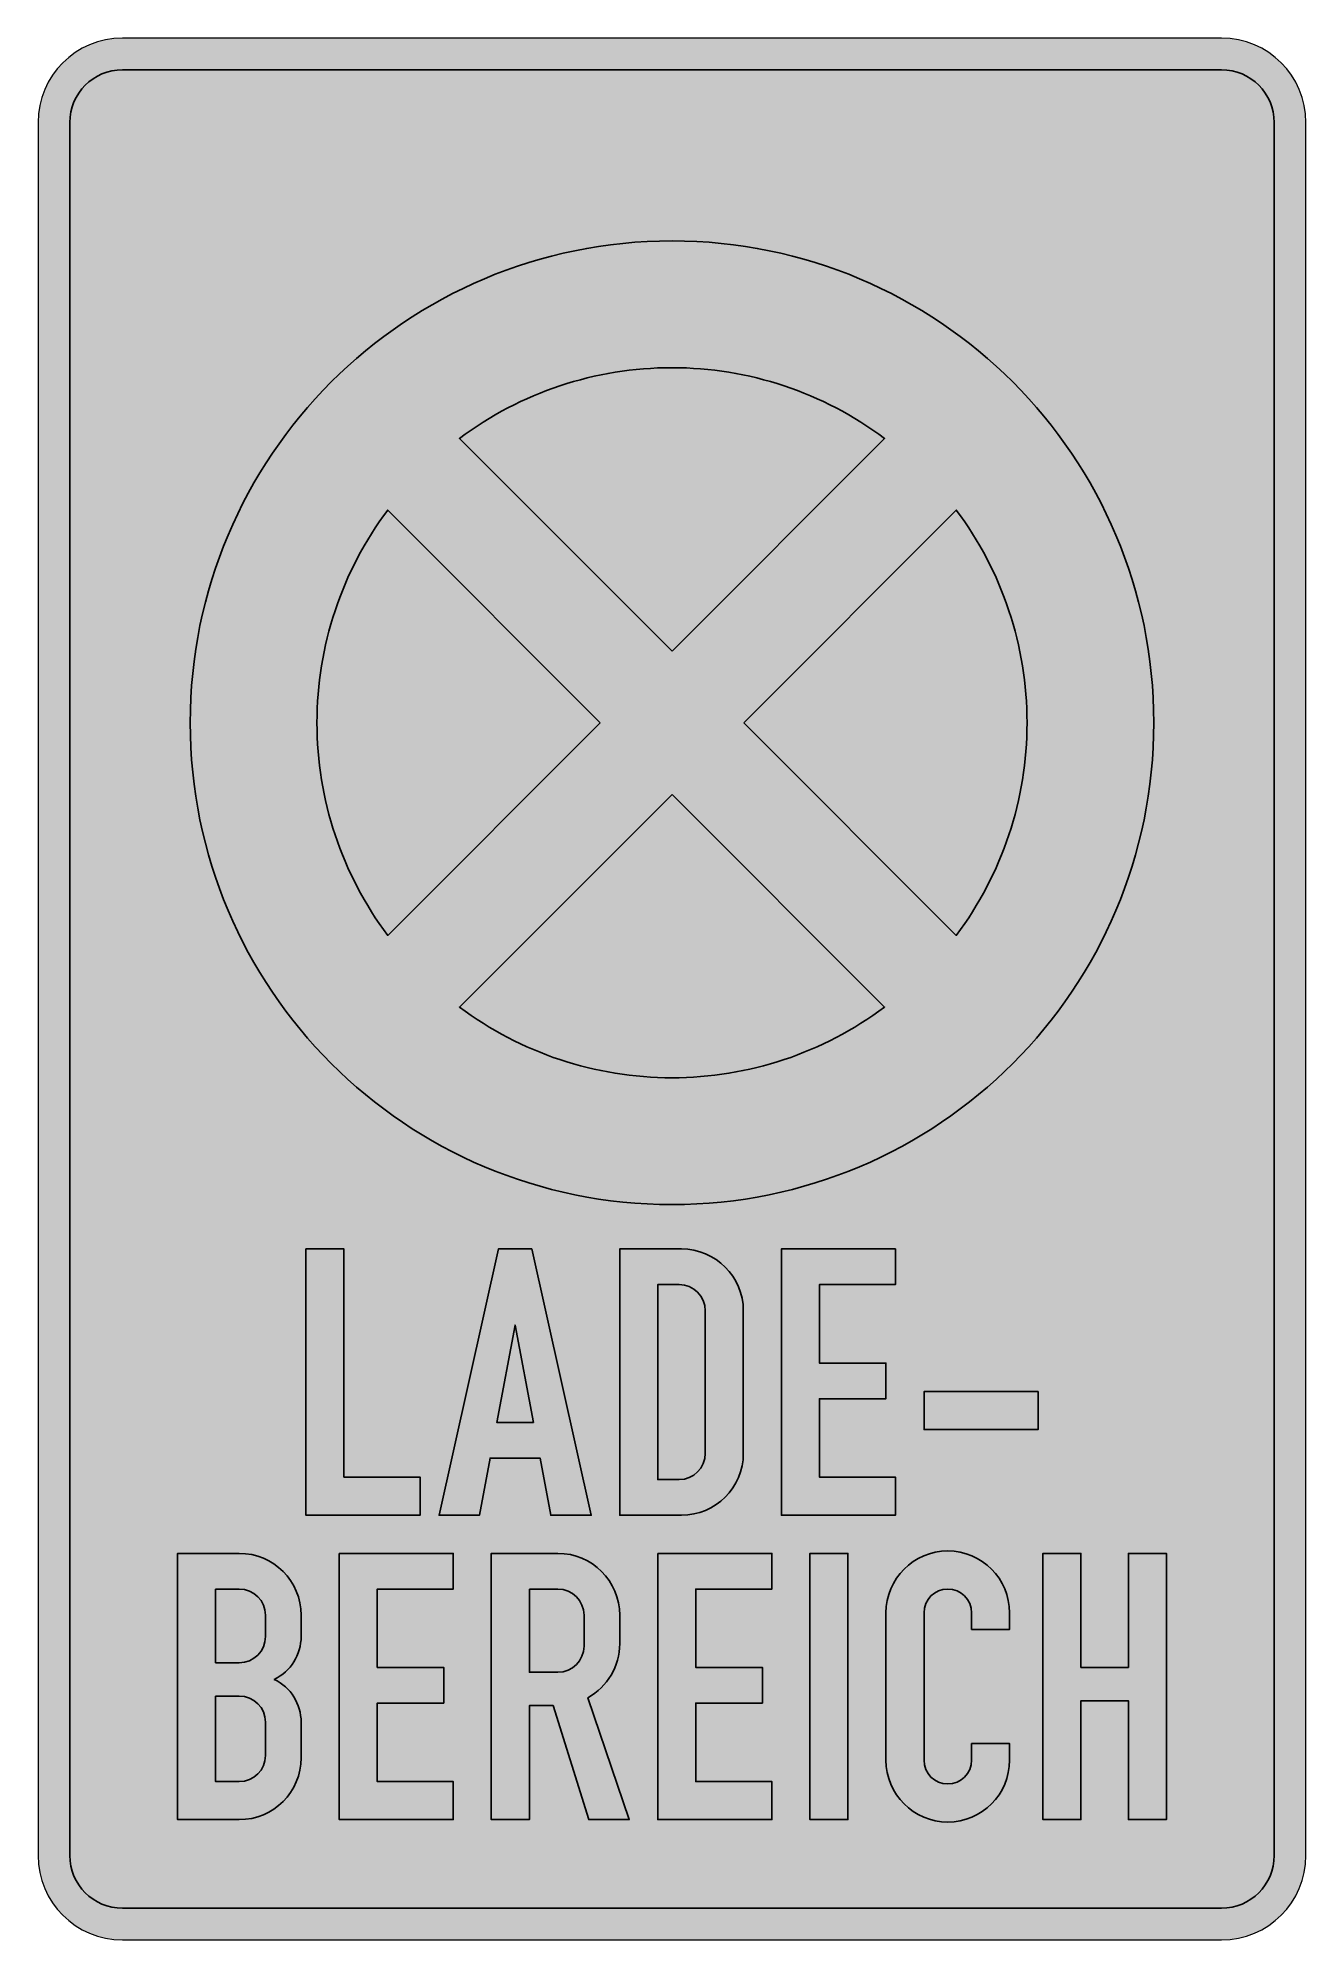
# Model space of a CAD drawing. Header units: centimetres. Extents: x 0 to 60, y 0 to 90.
import ezdxf

# ---------------------------------------------------------------- set-up
doc = ezdxf.new("R2010")
doc.units = ezdxf.units.CM
doc.header["$MEASUREMENT"] = 0
doc.layers.add('Ebene 1', color=7, linetype='Continuous')

msp = doc.modelspace()

# ---------------------------------------------------------------- hatches: boundary and pattern name
at = {"layer": 'Ebene 1', "true_color": 0xfefefe}
h = msp.add_hatch(color=7, dxfattribs=at)
edge = h.paths.add_edge_path()
edge.add_spline(control_points=[(4, 0), (1.78975, 0), (0, 1.78975), (0, 4), (0, 4), (0, 86), (0, 86), (0, 88.21025), (1.78975, 90), (4, 90), (4, 90), (56, 90), (56, 90), (58.21025, 90), (60, 88.21025), (60, 86), (60, 86), (60, 4), (60, 4), (60, 1.78975), (58.21025, 0), (56, 0), (56, 0), (4, 0), (4, 0)], knot_values=[0, 0, 0, 0, 0.125, 0.125, 0.125, 0.25, 0.25, 0.25, 0.375, 0.375, 0.375, 0.5, 0.5, 0.5, 0.625, 0.625, 0.625, 0.75, 0.75, 0.75, 0.875, 0.875, 0.875, 1, 1, 1, 1], degree=3, periodic=1)
at = {"layer": 'Ebene 1', "true_color": 0x0060aa}
h = msp.add_hatch(color=144, dxfattribs=at)
edge = h.paths.add_edge_path()
edge.add_spline(control_points=[(4, 1.5), (2.61859, 1.5), (1.5, 2.61859), (1.5, 4), (1.5, 4), (1.5, 86), (1.5, 86), (1.5, 87.38141), (2.61859, 88.5), (4, 88.5), (4, 88.5), (56, 88.5), (56, 88.5), (57.38141, 88.5), (58.5, 87.38141), (58.5, 86), (58.5, 86), (58.5, 4), (58.5, 4), (58.5, 2.61859), (57.38141, 1.5), (56, 1.5), (56, 1.5), (4, 1.5), (4, 1.5)], knot_values=[0, 0, 0, 0, 0.125, 0.125, 0.125, 0.25, 0.25, 0.25, 0.375, 0.375, 0.375, 0.5, 0.5, 0.5, 0.625, 0.625, 0.625, 0.75, 0.75, 0.75, 0.875, 0.875, 0.875, 1, 1, 1, 1], degree=3, periodic=1)
at = {"layer": 'Ebene 1', "true_color": 0xe31e24}
h = msp.add_hatch(color=242, dxfattribs=at)
edge = h.paths.add_edge_path()
edge.add_spline(control_points=[(52.8, 57.6), (52.8, 70.19843), (42.59843, 80.4), (30, 80.4), (17.40157, 80.4), (7.2, 70.19843), (7.2, 57.6), (7.2, 45.00157), (17.40157, 34.8), (30, 34.8), (42.59843, 34.8), (52.8, 45.00157), (52.8, 57.6)], knot_values=[0, 0, 0, 0, 0.25, 0.25, 0.25, 0.5, 0.5, 0.5, 0.75, 0.75, 0.75, 1, 1, 1, 1], degree=3, periodic=1)
at = {"layer": 'Ebene 1', "true_color": 0x0060aa}
h = msp.add_hatch(color=144, dxfattribs=at)
edge = h.paths.add_edge_path()
edge.add_spline(control_points=[(30, 60.99411), (30, 60.99411), (19.93951, 71.05461), (19.93951, 71.05461), (22.84809, 73.22946), (26.36821, 74.4), (30, 74.4), (33.63179, 74.4), (37.15191, 73.22946), (40.06049, 71.05461), (40.06049, 71.05461), (30, 60.99411), (30, 60.99411)], knot_values=[0, 0, 0, 0, 0.25, 0.25, 0.25, 0.5, 0.5, 0.5, 0.75, 0.75, 0.75, 1, 1, 1, 1], degree=3, periodic=1)
h = msp.add_hatch(color=144, dxfattribs=at)
edge = h.paths.add_edge_path()
edge.add_spline(control_points=[(26.6058, 57.6), (26.6058, 57.6), (16.54539, 47.53951), (16.54539, 47.53951), (14.37054, 50.44809), (13.2, 53.96821), (13.2, 57.6), (13.2, 61.23179), (14.37054, 64.75191), (16.54539, 67.66049), (16.54539, 67.66049), (26.6058, 57.6), (26.6058, 57.6)], knot_values=[0, 0, 0, 0, 0.25, 0.25, 0.25, 0.5, 0.5, 0.5, 0.75, 0.75, 0.75, 1, 1, 1, 1], degree=3, periodic=1)
h = msp.add_hatch(color=144, dxfattribs=at)
edge = h.paths.add_edge_path()
edge.add_spline(control_points=[(33.3941, 57.6), (33.3941, 57.6), (43.45461, 67.66049), (43.45461, 67.66049), (45.62946, 64.75191), (46.8, 61.23179), (46.8, 57.6), (46.8, 53.96821), (45.62946, 50.44809), (43.45461, 47.53951), (43.45461, 47.53951), (33.3941, 57.6), (33.3941, 57.6)], knot_values=[0, 0, 0, 0, 0.25, 0.25, 0.25, 0.5, 0.5, 0.5, 0.75, 0.75, 0.75, 1, 1, 1, 1], degree=3, periodic=1)
h = msp.add_hatch(color=144, dxfattribs=at)
edge = h.paths.add_edge_path()
edge.add_spline(control_points=[(30, 54.20589), (30, 54.20589), (40.06049, 44.14539), (40.06049, 44.14539), (37.15191, 41.97054), (33.63179, 40.8), (30, 40.8), (26.36821, 40.8), (22.84809, 41.97054), (19.93951, 44.14539), (19.93951, 44.14539), (30, 54.20589), (30, 54.20589)], knot_values=[0, 0, 0, 0, 0.25, 0.25, 0.25, 0.5, 0.5, 0.5, 0.75, 0.75, 0.75, 1, 1, 1, 1], degree=3, periodic=1)
at = {"layer": 'Ebene 1', "true_color": 0xfefefe}
h = msp.add_hatch(color=7, dxfattribs=at)
edge = h.paths.add_edge_path()
edge.add_spline(control_points=[(12.675, 32.70006), (12.675, 32.70006), (14.475, 32.70006), (14.475, 32.70006), (14.475, 32.70006), (14.475, 21.90006), (14.475, 21.90006), (14.475, 21.90006), (18.075, 21.90006), (18.075, 21.90006), (18.075, 21.90006), (18.075, 20.10006), (18.075, 20.10006), (18.075, 20.10006), (12.675, 20.10006), (12.675, 20.10006), (12.675, 20.10006), (12.675, 32.70006), (12.675, 32.70006), (12.675, 32.70006), (12.675, 32.70006), (12.675, 32.70006)], knot_values=[0, 0, 0, 0, 0.14285714, 0.14285714, 0.14285714, 0.28571429, 0.28571429, 0.28571429, 0.42857143, 0.42857143, 0.42857143, 0.57142857, 0.57142857, 0.57142857, 0.71428571, 0.71428571, 0.71428571, 0.85714286, 0.85714286, 0.85714286, 1, 1, 1, 1], degree=3, periodic=1)
h = msp.add_hatch(color=7, dxfattribs=at)
edge = h.paths.add_edge_path()
edge.add_spline(control_points=[(21.7875, 32.70006), (21.7875, 32.70006), (23.3625, 32.70006), (23.3625, 32.70006), (23.3625, 32.70006), (26.175, 20.10006), (26.175, 20.10006), (26.175, 20.10006), (24.2625, 20.10006), (24.2625, 20.10006), (24.2625, 20.10006), (23.75625, 22.80006), (23.75625, 22.80006), (23.75625, 22.80006), (21.39375, 22.80006), (21.39375, 22.80006), (21.39375, 22.80006), (20.8875, 20.10006), (20.8875, 20.10006), (20.8875, 20.10006), (18.975, 20.10006), (18.975, 20.10006), (18.975, 20.10006), (21.7875, 32.70006), (21.7875, 32.70006), (21.7875, 32.70006), (21.7875, 32.70006), (21.7875, 32.70006)], knot_values=[0, 0, 0, 0, 0.11111111, 0.11111111, 0.11111111, 0.22222222, 0.22222222, 0.22222222, 0.33333333, 0.33333333, 0.33333333, 0.44444444, 0.44444444, 0.44444444, 0.55555556, 0.55555556, 0.55555556, 0.66666667, 0.66666667, 0.66666667, 0.77777778, 0.77777778, 0.77777778, 0.88888889, 0.88888889, 0.88888889, 1, 1, 1, 1], degree=3, periodic=1)
h = msp.add_hatch(color=7, dxfattribs=at)
edge = h.paths.add_edge_path()
edge.add_spline(control_points=[(27.525, 32.70006), (27.525, 32.70006), (30.45, 32.70006), (30.45, 32.70006), (32.06543, 32.70006), (33.375, 31.39049), (33.375, 29.77506), (33.375, 29.77506), (33.375, 23.02505), (33.375, 23.02505), (33.375, 21.40962), (32.06543, 20.10006), (30.44999, 20.10006), (30.44999, 20.10006), (27.525, 20.10006), (27.525, 20.10006), (27.525, 20.10006), (27.525, 32.70006), (27.525, 32.70006), (27.525, 32.70006), (27.525, 32.70006), (27.525, 32.70006)], knot_values=[0, 0, 0, 0, 0.14285714, 0.14285714, 0.14285714, 0.28571429, 0.28571429, 0.28571429, 0.42857143, 0.42857143, 0.42857143, 0.57142857, 0.57142857, 0.57142857, 0.71428571, 0.71428571, 0.71428571, 0.85714286, 0.85714286, 0.85714286, 1, 1, 1, 1], degree=3, periodic=1)
h = msp.add_hatch(color=7, dxfattribs=at)
edge = h.paths.add_edge_path()
edge.add_spline(control_points=[(35.175, 32.70006), (35.175, 32.70006), (40.575, 32.70006), (40.575, 32.70006), (40.575, 32.70006), (40.575, 31.01255), (40.575, 31.01255), (40.575, 31.01255), (36.975, 31.01255), (36.975, 31.01255), (36.975, 31.01255), (36.975, 27.30006), (36.975, 27.30006), (36.975, 27.30006), (40.125, 27.30006), (40.125, 27.30006), (40.125, 27.30006), (40.125, 25.61256), (40.125, 25.61256), (40.125, 25.61256), (36.975, 25.61256), (36.975, 25.61256), (36.975, 25.61256), (36.975, 21.90006), (36.975, 21.90006), (36.975, 21.90006), (40.575, 21.90006), (40.575, 21.90006), (40.575, 21.90006), (40.575, 20.10006), (40.575, 20.10006), (40.575, 20.10006), (35.175, 20.10006), (35.175, 20.10006), (35.175, 20.10006), (35.175, 32.70006), (35.175, 32.70006), (35.175, 32.70006), (35.175, 32.70006), (35.175, 32.70006)], knot_values=[0, 0, 0, 0, 0.07692308, 0.07692308, 0.07692308, 0.15384615, 0.15384615, 0.15384615, 0.23076923, 0.23076923, 0.23076923, 0.30769231, 0.30769231, 0.30769231, 0.38461538, 0.38461538, 0.38461538, 0.46153846, 0.46153846, 0.46153846, 0.53846154, 0.53846154, 0.53846154, 0.61538462, 0.61538462, 0.61538462, 0.69230769, 0.69230769, 0.69230769, 0.76923077, 0.76923077, 0.76923077, 0.84615385, 0.84615385, 0.84615385, 0.92307692, 0.92307692, 0.92307692, 1, 1, 1, 1], degree=3, periodic=1)
h = msp.add_hatch(color=7, dxfattribs=at)
edge = h.paths.add_edge_path()
edge.add_spline(control_points=[(29.325, 31.01255), (29.325, 31.01255), (30.3375, 31.01256), (30.3375, 31.01256), (31.02095, 31.01256), (31.575, 30.45851), (31.575, 29.77506), (31.575, 29.77506), (31.575, 23.02505), (31.575, 23.02505), (31.575, 22.3416), (31.02095, 21.78756), (30.3375, 21.78756), (30.3375, 21.78756), (29.325, 21.78756), (29.325, 21.78756), (29.325, 21.78756), (29.325, 31.01255), (29.325, 31.01255), (29.325, 31.01255), (29.325, 31.01255), (29.325, 31.01255)], knot_values=[0, 0, 0, 0, 0.14285714, 0.14285714, 0.14285714, 0.28571429, 0.28571429, 0.28571429, 0.42857143, 0.42857143, 0.42857143, 0.57142857, 0.57142857, 0.57142857, 0.71428571, 0.71428571, 0.71428571, 0.85714286, 0.85714286, 0.85714286, 1, 1, 1, 1], degree=3, periodic=1)
h = msp.add_hatch(color=7, dxfattribs=at)
edge = h.paths.add_edge_path()
edge.add_spline(control_points=[(22.575, 29.10006), (22.575, 29.10006), (23.43979, 24.48756), (23.43979, 24.48756), (23.43979, 24.48756), (21.7101, 24.48756), (21.7101, 24.48756), (21.7101, 24.48756), (22.575, 29.10006), (22.575, 29.10006), (22.575, 29.10006), (22.575, 29.10006), (22.575, 29.10006)], knot_values=[0, 0, 0, 0, 0.25, 0.25, 0.25, 0.5, 0.5, 0.5, 0.75, 0.75, 0.75, 1, 1, 1, 1], degree=3, periodic=1)
h = msp.add_hatch(color=7, dxfattribs=at)
edge = h.paths.add_edge_path()
edge.add_spline(control_points=[(41.925, 25.95006), (41.925, 25.95006), (47.325, 25.95006), (47.325, 25.95006), (47.325, 25.95006), (47.325, 24.15006), (47.325, 24.15006), (47.325, 24.15006), (41.925, 24.15006), (41.925, 24.15006), (41.925, 24.15006), (41.925, 25.95006), (41.925, 25.95006), (41.925, 25.95006), (41.925, 25.95006), (41.925, 25.95006)], knot_values=[0, 0, 0, 0, 0.2, 0.2, 0.2, 0.4, 0.4, 0.4, 0.6, 0.6, 0.6, 0.8, 0.8, 0.8, 1, 1, 1, 1], degree=3, periodic=1)
h = msp.add_hatch(color=7, dxfattribs=at)
edge = h.paths.add_edge_path()
edge.add_spline(control_points=[(6.6, 18.29375), (6.6, 18.29375), (9.525, 18.29375), (9.525, 18.29375), (11.14043, 18.29375), (12.45, 16.98418), (12.45, 15.36875), (12.45, 15.36875), (12.45, 14.35625), (12.45, 14.35625), (12.45, 13.49377), (11.95698, 12.70719), (11.18074, 12.33125), (11.95698, 11.9553), (12.45, 11.16872), (12.45, 10.30624), (12.45, 10.30624), (12.45, 8.61875), (12.45, 8.61875), (12.45, 7.00331), (11.14043, 5.69375), (9.525, 5.69375), (9.525, 5.69375), (6.6, 5.69375), (6.6, 5.69375), (6.6, 5.69375), (6.6, 18.29375), (6.6, 18.29375), (6.6, 18.29375), (6.6, 18.29375), (6.6, 18.29375)], knot_values=[0, 0, 0, 0, 0.1, 0.1, 0.1, 0.2, 0.2, 0.2, 0.3, 0.3, 0.3, 0.4, 0.4, 0.4, 0.5, 0.5, 0.5, 0.6, 0.6, 0.6, 0.7, 0.7, 0.7, 0.8, 0.8, 0.8, 0.9, 0.9, 0.9, 1, 1, 1, 1], degree=3, periodic=1)
h = msp.add_hatch(color=7, dxfattribs=at)
edge = h.paths.add_edge_path()
edge.add_spline(control_points=[(14.25, 18.29375), (14.25, 18.29375), (19.65, 18.29375), (19.65, 18.29375), (19.65, 18.29375), (19.65, 16.60624), (19.65, 16.60624), (19.65, 16.60624), (16.05, 16.60624), (16.05, 16.60624), (16.05, 16.60624), (16.05, 12.89375), (16.05, 12.89375), (16.05, 12.89375), (19.2, 12.89375), (19.2, 12.89375), (19.2, 12.89375), (19.2, 11.20625), (19.2, 11.20625), (19.2, 11.20625), (16.05, 11.20625), (16.05, 11.20625), (16.05, 11.20625), (16.05, 7.49375), (16.05, 7.49375), (16.05, 7.49375), (19.65, 7.49375), (19.65, 7.49375), (19.65, 7.49375), (19.65, 5.69375), (19.65, 5.69375), (19.65, 5.69375), (14.25, 5.69375), (14.25, 5.69375), (14.25, 5.69375), (14.25, 18.29375), (14.25, 18.29375), (14.25, 18.29375), (14.25, 18.29375), (14.25, 18.29375)], knot_values=[0, 0, 0, 0, 0.07692308, 0.07692308, 0.07692308, 0.15384615, 0.15384615, 0.15384615, 0.23076923, 0.23076923, 0.23076923, 0.30769231, 0.30769231, 0.30769231, 0.38461538, 0.38461538, 0.38461538, 0.46153846, 0.46153846, 0.46153846, 0.53846154, 0.53846154, 0.53846154, 0.61538462, 0.61538462, 0.61538462, 0.69230769, 0.69230769, 0.69230769, 0.76923077, 0.76923077, 0.76923077, 0.84615385, 0.84615385, 0.84615385, 0.92307692, 0.92307692, 0.92307692, 1, 1, 1, 1], degree=3, periodic=1)
h = msp.add_hatch(color=7, dxfattribs=at)
edge = h.paths.add_edge_path()
edge.add_spline(control_points=[(21.45, 18.29375), (21.45, 18.29375), (24.6, 18.29375), (24.6, 18.29375), (26.21543, 18.29375), (27.525, 16.98418), (27.525, 15.36875), (27.525, 15.36875), (27.525, 14.01874), (27.525, 14.01874), (27.525, 12.9556), (26.94815, 11.97618), (26.01837, 11.46065), (26.01837, 11.46065), (27.975, 5.69375), (27.975, 5.69375), (27.975, 5.69375), (26.06249, 5.69375), (26.06249, 5.69375), (26.06249, 5.69375), (24.375, 11.09375), (24.375, 11.09375), (24.375, 11.09375), (23.25, 11.09375), (23.25, 11.09375), (23.25, 11.09375), (23.25, 5.69375), (23.25, 5.69375), (23.25, 5.69375), (21.45, 5.69375), (21.45, 5.69375), (21.45, 5.69375), (21.45, 18.29375), (21.45, 18.29375), (21.45, 18.29375), (21.45, 18.29375), (21.45, 18.29375)], knot_values=[0, 0, 0, 0, 0.08333333, 0.08333333, 0.08333333, 0.16666667, 0.16666667, 0.16666667, 0.25, 0.25, 0.25, 0.33333333, 0.33333333, 0.33333333, 0.41666667, 0.41666667, 0.41666667, 0.5, 0.5, 0.5, 0.58333333, 0.58333333, 0.58333333, 0.66666667, 0.66666667, 0.66666667, 0.75, 0.75, 0.75, 0.83333333, 0.83333333, 0.83333333, 0.91666667, 0.91666667, 0.91666667, 1, 1, 1, 1], degree=3, periodic=1)
h = msp.add_hatch(color=7, dxfattribs=at)
edge = h.paths.add_edge_path()
edge.add_spline(control_points=[(29.325, 18.29375), (29.325, 18.29375), (34.725, 18.29375), (34.725, 18.29375), (34.725, 18.29375), (34.725, 16.60624), (34.725, 16.60624), (34.725, 16.60624), (31.125, 16.60624), (31.125, 16.60624), (31.125, 16.60624), (31.125, 12.89375), (31.125, 12.89375), (31.125, 12.89375), (34.275, 12.89375), (34.275, 12.89375), (34.275, 12.89375), (34.275, 11.20625), (34.275, 11.20625), (34.275, 11.20625), (31.125, 11.20625), (31.125, 11.20625), (31.125, 11.20625), (31.125, 7.49375), (31.125, 7.49375), (31.125, 7.49375), (34.725, 7.49375), (34.725, 7.49375), (34.725, 7.49375), (34.725, 5.69375), (34.725, 5.69375), (34.725, 5.69375), (29.325, 5.69375), (29.325, 5.69375), (29.325, 5.69375), (29.325, 18.29375), (29.325, 18.29375), (29.325, 18.29375), (29.325, 18.29375), (29.325, 18.29375)], knot_values=[0, 0, 0, 0, 0.07692308, 0.07692308, 0.07692308, 0.15384615, 0.15384615, 0.15384615, 0.23076923, 0.23076923, 0.23076923, 0.30769231, 0.30769231, 0.30769231, 0.38461538, 0.38461538, 0.38461538, 0.46153846, 0.46153846, 0.46153846, 0.53846154, 0.53846154, 0.53846154, 0.61538462, 0.61538462, 0.61538462, 0.69230769, 0.69230769, 0.69230769, 0.76923077, 0.76923077, 0.76923077, 0.84615385, 0.84615385, 0.84615385, 0.92307692, 0.92307692, 0.92307692, 1, 1, 1, 1], degree=3, periodic=1)
h = msp.add_hatch(color=7, dxfattribs=at)
edge = h.paths.add_edge_path()
edge.add_spline(control_points=[(36.525, 18.29375), (36.525, 18.29375), (38.325, 18.29375), (38.325, 18.29375), (38.325, 18.29375), (38.325, 5.69375), (38.325, 5.69375), (38.325, 5.69375), (36.525, 5.69375), (36.525, 5.69375), (36.525, 5.69375), (36.525, 18.29375), (36.525, 18.29375), (36.525, 18.29375), (36.525, 18.29375), (36.525, 18.29375)], knot_values=[0, 0, 0, 0, 0.2, 0.2, 0.2, 0.4, 0.4, 0.4, 0.6, 0.6, 0.6, 0.8, 0.8, 0.8, 1, 1, 1, 1], degree=3, periodic=1)
h = msp.add_hatch(color=7, dxfattribs=at)
edge = h.paths.add_edge_path()
edge.add_spline(control_points=[(43.04999, 5.58125), (44.66543, 5.58125), (45.975, 6.89081), (45.975, 8.50625), (45.975, 8.50625), (45.975, 9.29375), (45.975, 9.29375), (45.975, 9.29375), (44.175, 9.29375), (44.175, 9.29375), (44.175, 9.29375), (44.175, 8.50625), (44.175, 8.50625), (44.175, 7.88492), (43.67132, 7.38125), (43.04999, 7.38125), (42.42867, 7.38125), (41.925, 7.88492), (41.925, 8.50625), (41.925, 8.50625), (41.925, 15.48124), (41.925, 15.48124), (41.925, 16.10257), (42.42867, 16.60624), (43.05, 16.60624), (43.67132, 16.60624), (44.175, 16.10257), (44.175, 15.48124), (44.175, 15.48124), (44.175, 14.69375), (44.175, 14.69375), (44.175, 14.69375), (45.975, 14.69375), (45.975, 14.69375), (45.975, 14.69375), (45.975, 15.48124), (45.975, 15.48124), (45.975, 17.09668), (44.66543, 18.40625), (43.05, 18.40625), (41.43456, 18.40625), (40.125, 17.09668), (40.125, 15.48124), (40.125, 15.48124), (40.125, 8.50625), (40.125, 8.50625), (40.125, 6.89081), (41.43456, 5.58126), (43.04999, 5.58125), (43.04999, 5.58125), (43.04999, 5.58125), (43.04999, 5.58125)], knot_values=[0, 0, 0, 0, 0.05882353, 0.05882353, 0.05882353, 0.11764706, 0.11764706, 0.11764706, 0.17647059, 0.17647059, 0.17647059, 0.23529412, 0.23529412, 0.23529412, 0.29411765, 0.29411765, 0.29411765, 0.35294118, 0.35294118, 0.35294118, 0.41176471, 0.41176471, 0.41176471, 0.47058824, 0.47058824, 0.47058824, 0.52941176, 0.52941176, 0.52941176, 0.58823529, 0.58823529, 0.58823529, 0.64705882, 0.64705882, 0.64705882, 0.70588235, 0.70588235, 0.70588235, 0.76470588, 0.76470588, 0.76470588, 0.82352941, 0.82352941, 0.82352941, 0.88235294, 0.88235294, 0.88235294, 0.94117647, 0.94117647, 0.94117647, 1, 1, 1, 1], degree=3, periodic=1)
h = msp.add_hatch(color=7, dxfattribs=at)
edge = h.paths.add_edge_path()
edge.add_spline(control_points=[(47.55, 18.29375), (47.55, 18.29375), (49.35, 18.29375), (49.35, 18.29375), (49.35, 18.29375), (49.35, 12.89375), (49.35, 12.89375), (49.35, 12.89375), (51.6, 12.89375), (51.6, 12.89375), (51.6, 12.89375), (51.6, 18.29375), (51.6, 18.29375), (51.6, 18.29375), (53.4, 18.29375), (53.4, 18.29375), (53.4, 18.29375), (53.4, 5.69375), (53.4, 5.69375), (53.4, 5.69375), (51.6, 5.69375), (51.6, 5.69375), (51.6, 5.69375), (51.6, 11.31875), (51.6, 11.31875), (51.6, 11.31875), (49.35, 11.31875), (49.35, 11.31875), (49.35, 11.31875), (49.35, 5.69375), (49.35, 5.69375), (49.35, 5.69375), (47.55, 5.69375), (47.55, 5.69375), (47.55, 5.69375), (47.55, 18.29375), (47.55, 18.29375), (47.55, 18.29375), (47.55, 18.29375), (47.55, 18.29375)], knot_values=[0, 0, 0, 0, 0.07692308, 0.07692308, 0.07692308, 0.15384615, 0.15384615, 0.15384615, 0.23076923, 0.23076923, 0.23076923, 0.30769231, 0.30769231, 0.30769231, 0.38461538, 0.38461538, 0.38461538, 0.46153846, 0.46153846, 0.46153846, 0.53846154, 0.53846154, 0.53846154, 0.61538462, 0.61538462, 0.61538462, 0.69230769, 0.69230769, 0.69230769, 0.76923077, 0.76923077, 0.76923077, 0.84615385, 0.84615385, 0.84615385, 0.92307692, 0.92307692, 0.92307692, 1, 1, 1, 1], degree=3, periodic=1)
h = msp.add_hatch(color=7, dxfattribs=at)
edge = h.paths.add_edge_path()
edge.add_spline(control_points=[(8.4, 16.60624), (8.4, 16.60624), (9.525, 16.60625), (9.525, 16.60625), (10.20845, 16.60625), (10.7625, 16.0522), (10.7625, 15.36875), (10.7625, 15.36875), (10.7625, 14.35625), (10.7625, 14.35625), (10.7625, 13.67279), (10.20845, 13.11875), (9.525, 13.11875), (9.525, 13.11875), (8.4, 13.11875), (8.4, 13.11875), (8.4, 13.11875), (8.4, 16.60624), (8.4, 16.60624), (8.4, 16.60624), (8.4, 16.60624), (8.4, 16.60624)], knot_values=[0, 0, 0, 0, 0.14285714, 0.14285714, 0.14285714, 0.28571429, 0.28571429, 0.28571429, 0.42857143, 0.42857143, 0.42857143, 0.57142857, 0.57142857, 0.57142857, 0.71428571, 0.71428571, 0.71428571, 0.85714286, 0.85714286, 0.85714286, 1, 1, 1, 1], degree=3, periodic=1)
h = msp.add_hatch(color=7, dxfattribs=at)
edge = h.paths.add_edge_path()
edge.add_spline(control_points=[(23.25, 16.60624), (23.25, 16.60624), (24.6, 16.60625), (24.6, 16.60625), (25.28345, 16.60625), (25.8375, 16.0522), (25.8375, 15.36875), (25.8375, 15.36875), (25.8375, 13.90625), (25.8375, 13.90625), (25.8375, 13.22279), (25.28345, 12.66875), (24.6, 12.66875), (24.6, 12.66875), (23.25, 12.66875), (23.25, 12.66875), (23.25, 12.66875), (23.25, 16.60624), (23.25, 16.60624), (23.25, 16.60624), (23.25, 16.60624), (23.25, 16.60624)], knot_values=[0, 0, 0, 0, 0.14285714, 0.14285714, 0.14285714, 0.28571429, 0.28571429, 0.28571429, 0.42857143, 0.42857143, 0.42857143, 0.57142857, 0.57142857, 0.57142857, 0.71428571, 0.71428571, 0.71428571, 0.85714286, 0.85714286, 0.85714286, 1, 1, 1, 1], degree=3, periodic=1)
h = msp.add_hatch(color=7, dxfattribs=at)
edge = h.paths.add_edge_path()
edge.add_spline(control_points=[(8.4, 11.54375), (8.4, 11.54375), (9.525, 11.54374), (9.525, 11.54374), (10.20845, 11.54374), (10.7625, 10.9897), (10.7625, 10.30624), (10.7625, 10.30624), (10.7625, 8.73125), (10.7625, 8.73125), (10.7625, 8.04779), (10.20845, 7.49375), (9.525, 7.49375), (9.525, 7.49375), (8.4, 7.49375), (8.4, 7.49375), (8.4, 7.49375), (8.4, 11.54375), (8.4, 11.54375), (8.4, 11.54375), (8.4, 11.54375), (8.4, 11.54375)], knot_values=[0, 0, 0, 0, 0.14285714, 0.14285714, 0.14285714, 0.28571429, 0.28571429, 0.28571429, 0.42857143, 0.42857143, 0.42857143, 0.57142857, 0.57142857, 0.57142857, 0.71428571, 0.71428571, 0.71428571, 0.85714286, 0.85714286, 0.85714286, 1, 1, 1, 1], degree=3, periodic=1)

# ---------------------------------------------------------------- linework, layer by layer
at = {"layer": 'Ebene 1', "color": 250, "lineweight": 0}
msp.add_open_spline([(4, 0), (1.78975, 0), (0, 1.78975), (0, 4), (0, 4), (0, 86), (0, 86), (0, 88.21025), (1.78975, 90), (4, 90), (4, 90), (56, 90), (56, 90), (58.21025, 90), (60, 88.21025), (60, 86), (60, 86), (60, 4), (60, 4), (60, 1.78975), (58.21025, 0), (56, 0), (56, 0), (4, 0), (4, 0)], degree=3, knots=[0, 0, 0, 0, 0.125, 0.125, 0.125, 0.25, 0.25, 0.25, 0.375, 0.375, 0.375, 0.5, 0.5, 0.5, 0.625, 0.625, 0.625, 0.75, 0.75, 0.75, 0.875, 0.875, 0.875, 1, 1, 1, 1], dxfattribs=at)
at = {"layer": 'Ebene 1', "color": 144}
for points, knots in [([(4, 1.5), (2.61859, 1.5), (1.5, 2.61859), (1.5, 4), (1.5, 4), (1.5, 86), (1.5, 86), (1.5, 87.38141), (2.61859, 88.5), (4, 88.5), (4, 88.5), (56, 88.5), (56, 88.5), (57.38141, 88.5), (58.5, 87.38141), (58.5, 86), (58.5, 86), (58.5, 4), (58.5, 4), (58.5, 2.61859), (57.38141, 1.5), (56, 1.5), (56, 1.5), (4, 1.5), (4, 1.5)], [0, 0, 0, 0, 0.125, 0.125, 0.125, 0.25, 0.25, 0.25, 0.375, 0.375, 0.375, 0.5, 0.5, 0.5, 0.625, 0.625, 0.625, 0.75, 0.75, 0.75, 0.875, 0.875, 0.875, 1, 1, 1, 1]), ([(30, 60.99411), (30, 60.99411), (19.93951, 71.05461), (19.93951, 71.05461), (22.84809, 73.22946), (26.36821, 74.4), (30, 74.4), (33.63179, 74.4), (37.15191, 73.22946), (40.06049, 71.05461), (40.06049, 71.05461), (30, 60.99411), (30, 60.99411)], [0, 0, 0, 0, 0.25, 0.25, 0.25, 0.5, 0.5, 0.5, 0.75, 0.75, 0.75, 1, 1, 1, 1]), ([(26.6058, 57.6), (26.6058, 57.6), (16.54539, 47.53951), (16.54539, 47.53951), (14.37054, 50.44809), (13.2, 53.96821), (13.2, 57.6), (13.2, 61.23179), (14.37054, 64.75191), (16.54539, 67.66049), (16.54539, 67.66049), (26.6058, 57.6), (26.6058, 57.6)], [0, 0, 0, 0, 0.25, 0.25, 0.25, 0.5, 0.5, 0.5, 0.75, 0.75, 0.75, 1, 1, 1, 1]), ([(33.3941, 57.6), (33.3941, 57.6), (43.45461, 67.66049), (43.45461, 67.66049), (45.62946, 64.75191), (46.8, 61.23179), (46.8, 57.6), (46.8, 53.96821), (45.62946, 50.44809), (43.45461, 47.53951), (43.45461, 47.53951), (33.3941, 57.6), (33.3941, 57.6)], [0, 0, 0, 0, 0.25, 0.25, 0.25, 0.5, 0.5, 0.5, 0.75, 0.75, 0.75, 1, 1, 1, 1]), ([(30, 54.20589), (30, 54.20589), (40.06049, 44.14539), (40.06049, 44.14539), (37.15191, 41.97054), (33.63179, 40.8), (30, 40.8), (26.36821, 40.8), (22.84809, 41.97054), (19.93951, 44.14539), (19.93951, 44.14539), (30, 54.20589), (30, 54.20589)], [0, 0, 0, 0, 0.25, 0.25, 0.25, 0.5, 0.5, 0.5, 0.75, 0.75, 0.75, 1, 1, 1, 1])]:
    msp.add_open_spline(points, degree=3, knots=knots, dxfattribs=at)
at = {"layer": 'Ebene 1', "color": 242}
msp.add_open_spline([(52.8, 57.6), (52.8, 70.19843), (42.59843, 80.4), (30, 80.4), (17.40157, 80.4), (7.2, 70.19843), (7.2, 57.6), (7.2, 45.00157), (17.40157, 34.8), (30, 34.8), (42.59843, 34.8), (52.8, 45.00157), (52.8, 57.6)], degree=3, knots=[0, 0, 0, 0, 0.25, 0.25, 0.25, 0.5, 0.5, 0.5, 0.75, 0.75, 0.75, 1, 1, 1, 1], dxfattribs=at)
at = {"layer": 'Ebene 1', "color": 7}
for points, knots in [([(12.675, 32.70006), (12.675, 32.70006), (14.475, 32.70006), (14.475, 32.70006), (14.475, 32.70006), (14.475, 21.90006), (14.475, 21.90006), (14.475, 21.90006), (18.075, 21.90006), (18.075, 21.90006), (18.075, 21.90006), (18.075, 20.10006), (18.075, 20.10006), (18.075, 20.10006), (12.675, 20.10006), (12.675, 20.10006), (12.675, 20.10006), (12.675, 32.70006), (12.675, 32.70006), (12.675, 32.70006), (12.675, 32.70006), (12.675, 32.70006)], [0, 0, 0, 0, 0.14285714, 0.14285714, 0.14285714, 0.28571429, 0.28571429, 0.28571429, 0.42857143, 0.42857143, 0.42857143, 0.57142857, 0.57142857, 0.57142857, 0.71428571, 0.71428571, 0.71428571, 0.85714286, 0.85714286, 0.85714286, 1, 1, 1, 1]), ([(21.7875, 32.70006), (21.7875, 32.70006), (23.3625, 32.70006), (23.3625, 32.70006), (23.3625, 32.70006), (26.175, 20.10006), (26.175, 20.10006), (26.175, 20.10006), (24.2625, 20.10006), (24.2625, 20.10006), (24.2625, 20.10006), (23.75625, 22.80006), (23.75625, 22.80006), (23.75625, 22.80006), (21.39375, 22.80006), (21.39375, 22.80006), (21.39375, 22.80006), (20.8875, 20.10006), (20.8875, 20.10006), (20.8875, 20.10006), (18.975, 20.10006), (18.975, 20.10006), (18.975, 20.10006), (21.7875, 32.70006), (21.7875, 32.70006), (21.7875, 32.70006), (21.7875, 32.70006), (21.7875, 32.70006)], [0, 0, 0, 0, 0.11111111, 0.11111111, 0.11111111, 0.22222222, 0.22222222, 0.22222222, 0.33333333, 0.33333333, 0.33333333, 0.44444444, 0.44444444, 0.44444444, 0.55555556, 0.55555556, 0.55555556, 0.66666667, 0.66666667, 0.66666667, 0.77777778, 0.77777778, 0.77777778, 0.88888889, 0.88888889, 0.88888889, 1, 1, 1, 1]), ([(27.525, 32.70006), (27.525, 32.70006), (30.45, 32.70006), (30.45, 32.70006), (32.06543, 32.70006), (33.375, 31.39049), (33.375, 29.77506), (33.375, 29.77506), (33.375, 23.02505), (33.375, 23.02505), (33.375, 21.40962), (32.06543, 20.10006), (30.44999, 20.10006), (30.44999, 20.10006), (27.525, 20.10006), (27.525, 20.10006), (27.525, 20.10006), (27.525, 32.70006), (27.525, 32.70006), (27.525, 32.70006), (27.525, 32.70006), (27.525, 32.70006)], [0, 0, 0, 0, 0.14285714, 0.14285714, 0.14285714, 0.28571429, 0.28571429, 0.28571429, 0.42857143, 0.42857143, 0.42857143, 0.57142857, 0.57142857, 0.57142857, 0.71428571, 0.71428571, 0.71428571, 0.85714286, 0.85714286, 0.85714286, 1, 1, 1, 1]), ([(35.175, 32.70006), (35.175, 32.70006), (40.575, 32.70006), (40.575, 32.70006), (40.575, 32.70006), (40.575, 31.01255), (40.575, 31.01255), (40.575, 31.01255), (36.975, 31.01255), (36.975, 31.01255), (36.975, 31.01255), (36.975, 27.30006), (36.975, 27.30006), (36.975, 27.30006), (40.125, 27.30006), (40.125, 27.30006), (40.125, 27.30006), (40.125, 25.61256), (40.125, 25.61256), (40.125, 25.61256), (36.975, 25.61256), (36.975, 25.61256), (36.975, 25.61256), (36.975, 21.90006), (36.975, 21.90006), (36.975, 21.90006), (40.575, 21.90006), (40.575, 21.90006), (40.575, 21.90006), (40.575, 20.10006), (40.575, 20.10006), (40.575, 20.10006), (35.175, 20.10006), (35.175, 20.10006), (35.175, 20.10006), (35.175, 32.70006), (35.175, 32.70006), (35.175, 32.70006), (35.175, 32.70006), (35.175, 32.70006)], [0, 0, 0, 0, 0.07692308, 0.07692308, 0.07692308, 0.15384615, 0.15384615, 0.15384615, 0.23076923, 0.23076923, 0.23076923, 0.30769231, 0.30769231, 0.30769231, 0.38461538, 0.38461538, 0.38461538, 0.46153846, 0.46153846, 0.46153846, 0.53846154, 0.53846154, 0.53846154, 0.61538462, 0.61538462, 0.61538462, 0.69230769, 0.69230769, 0.69230769, 0.76923077, 0.76923077, 0.76923077, 0.84615385, 0.84615385, 0.84615385, 0.92307692, 0.92307692, 0.92307692, 1, 1, 1, 1]), ([(29.325, 31.01255), (29.325, 31.01255), (30.3375, 31.01256), (30.3375, 31.01256), (31.02095, 31.01256), (31.575, 30.45851), (31.575, 29.77506), (31.575, 29.77506), (31.575, 23.02505), (31.575, 23.02505), (31.575, 22.3416), (31.02095, 21.78756), (30.3375, 21.78756), (30.3375, 21.78756), (29.325, 21.78756), (29.325, 21.78756), (29.325, 21.78756), (29.325, 31.01255), (29.325, 31.01255), (29.325, 31.01255), (29.325, 31.01255), (29.325, 31.01255)], [0, 0, 0, 0, 0.14285714, 0.14285714, 0.14285714, 0.28571429, 0.28571429, 0.28571429, 0.42857143, 0.42857143, 0.42857143, 0.57142857, 0.57142857, 0.57142857, 0.71428571, 0.71428571, 0.71428571, 0.85714286, 0.85714286, 0.85714286, 1, 1, 1, 1]), ([(22.575, 29.10006), (22.575, 29.10006), (23.43979, 24.48756), (23.43979, 24.48756), (23.43979, 24.48756), (21.7101, 24.48756), (21.7101, 24.48756), (21.7101, 24.48756), (22.575, 29.10006), (22.575, 29.10006), (22.575, 29.10006), (22.575, 29.10006), (22.575, 29.10006)], [0, 0, 0, 0, 0.25, 0.25, 0.25, 0.5, 0.5, 0.5, 0.75, 0.75, 0.75, 1, 1, 1, 1]), ([(41.925, 25.95006), (41.925, 25.95006), (47.325, 25.95006), (47.325, 25.95006), (47.325, 25.95006), (47.325, 24.15006), (47.325, 24.15006), (47.325, 24.15006), (41.925, 24.15006), (41.925, 24.15006), (41.925, 24.15006), (41.925, 25.95006), (41.925, 25.95006), (41.925, 25.95006), (41.925, 25.95006), (41.925, 25.95006)], [0, 0, 0, 0, 0.2, 0.2, 0.2, 0.4, 0.4, 0.4, 0.6, 0.6, 0.6, 0.8, 0.8, 0.8, 1, 1, 1, 1]), ([(6.6, 18.29375), (6.6, 18.29375), (9.525, 18.29375), (9.525, 18.29375), (11.14043, 18.29375), (12.45, 16.98418), (12.45, 15.36875), (12.45, 15.36875), (12.45, 14.35625), (12.45, 14.35625), (12.45, 13.49377), (11.95698, 12.70719), (11.18074, 12.33125), (11.95698, 11.9553), (12.45, 11.16872), (12.45, 10.30624), (12.45, 10.30624), (12.45, 8.61875), (12.45, 8.61875), (12.45, 7.00331), (11.14043, 5.69375), (9.525, 5.69375), (9.525, 5.69375), (6.6, 5.69375), (6.6, 5.69375), (6.6, 5.69375), (6.6, 18.29375), (6.6, 18.29375), (6.6, 18.29375), (6.6, 18.29375), (6.6, 18.29375)], [0, 0, 0, 0, 0.1, 0.1, 0.1, 0.2, 0.2, 0.2, 0.3, 0.3, 0.3, 0.4, 0.4, 0.4, 0.5, 0.5, 0.5, 0.6, 0.6, 0.6, 0.7, 0.7, 0.7, 0.8, 0.8, 0.8, 0.9, 0.9, 0.9, 1, 1, 1, 1]), ([(14.25, 18.29375), (14.25, 18.29375), (19.65, 18.29375), (19.65, 18.29375), (19.65, 18.29375), (19.65, 16.60624), (19.65, 16.60624), (19.65, 16.60624), (16.05, 16.60624), (16.05, 16.60624), (16.05, 16.60624), (16.05, 12.89375), (16.05, 12.89375), (16.05, 12.89375), (19.2, 12.89375), (19.2, 12.89375), (19.2, 12.89375), (19.2, 11.20625), (19.2, 11.20625), (19.2, 11.20625), (16.05, 11.20625), (16.05, 11.20625), (16.05, 11.20625), (16.05, 7.49375), (16.05, 7.49375), (16.05, 7.49375), (19.65, 7.49375), (19.65, 7.49375), (19.65, 7.49375), (19.65, 5.69375), (19.65, 5.69375), (19.65, 5.69375), (14.25, 5.69375), (14.25, 5.69375), (14.25, 5.69375), (14.25, 18.29375), (14.25, 18.29375), (14.25, 18.29375), (14.25, 18.29375), (14.25, 18.29375)], [0, 0, 0, 0, 0.07692308, 0.07692308, 0.07692308, 0.15384615, 0.15384615, 0.15384615, 0.23076923, 0.23076923, 0.23076923, 0.30769231, 0.30769231, 0.30769231, 0.38461538, 0.38461538, 0.38461538, 0.46153846, 0.46153846, 0.46153846, 0.53846154, 0.53846154, 0.53846154, 0.61538462, 0.61538462, 0.61538462, 0.69230769, 0.69230769, 0.69230769, 0.76923077, 0.76923077, 0.76923077, 0.84615385, 0.84615385, 0.84615385, 0.92307692, 0.92307692, 0.92307692, 1, 1, 1, 1]), ([(21.45, 18.29375), (21.45, 18.29375), (24.6, 18.29375), (24.6, 18.29375), (26.21543, 18.29375), (27.525, 16.98418), (27.525, 15.36875), (27.525, 15.36875), (27.525, 14.01874), (27.525, 14.01874), (27.525, 12.9556), (26.94815, 11.97618), (26.01837, 11.46065), (26.01837, 11.46065), (27.975, 5.69375), (27.975, 5.69375), (27.975, 5.69375), (26.06249, 5.69375), (26.06249, 5.69375), (26.06249, 5.69375), (24.375, 11.09375), (24.375, 11.09375), (24.375, 11.09375), (23.25, 11.09375), (23.25, 11.09375), (23.25, 11.09375), (23.25, 5.69375), (23.25, 5.69375), (23.25, 5.69375), (21.45, 5.69375), (21.45, 5.69375), (21.45, 5.69375), (21.45, 18.29375), (21.45, 18.29375), (21.45, 18.29375), (21.45, 18.29375), (21.45, 18.29375)], [0, 0, 0, 0, 0.08333333, 0.08333333, 0.08333333, 0.16666667, 0.16666667, 0.16666667, 0.25, 0.25, 0.25, 0.33333333, 0.33333333, 0.33333333, 0.41666667, 0.41666667, 0.41666667, 0.5, 0.5, 0.5, 0.58333333, 0.58333333, 0.58333333, 0.66666667, 0.66666667, 0.66666667, 0.75, 0.75, 0.75, 0.83333333, 0.83333333, 0.83333333, 0.91666667, 0.91666667, 0.91666667, 1, 1, 1, 1]), ([(29.325, 18.29375), (29.325, 18.29375), (34.725, 18.29375), (34.725, 18.29375), (34.725, 18.29375), (34.725, 16.60624), (34.725, 16.60624), (34.725, 16.60624), (31.125, 16.60624), (31.125, 16.60624), (31.125, 16.60624), (31.125, 12.89375), (31.125, 12.89375), (31.125, 12.89375), (34.275, 12.89375), (34.275, 12.89375), (34.275, 12.89375), (34.275, 11.20625), (34.275, 11.20625), (34.275, 11.20625), (31.125, 11.20625), (31.125, 11.20625), (31.125, 11.20625), (31.125, 7.49375), (31.125, 7.49375), (31.125, 7.49375), (34.725, 7.49375), (34.725, 7.49375), (34.725, 7.49375), (34.725, 5.69375), (34.725, 5.69375), (34.725, 5.69375), (29.325, 5.69375), (29.325, 5.69375), (29.325, 5.69375), (29.325, 18.29375), (29.325, 18.29375), (29.325, 18.29375), (29.325, 18.29375), (29.325, 18.29375)], [0, 0, 0, 0, 0.07692308, 0.07692308, 0.07692308, 0.15384615, 0.15384615, 0.15384615, 0.23076923, 0.23076923, 0.23076923, 0.30769231, 0.30769231, 0.30769231, 0.38461538, 0.38461538, 0.38461538, 0.46153846, 0.46153846, 0.46153846, 0.53846154, 0.53846154, 0.53846154, 0.61538462, 0.61538462, 0.61538462, 0.69230769, 0.69230769, 0.69230769, 0.76923077, 0.76923077, 0.76923077, 0.84615385, 0.84615385, 0.84615385, 0.92307692, 0.92307692, 0.92307692, 1, 1, 1, 1]), ([(36.525, 18.29375), (36.525, 18.29375), (38.325, 18.29375), (38.325, 18.29375), (38.325, 18.29375), (38.325, 5.69375), (38.325, 5.69375), (38.325, 5.69375), (36.525, 5.69375), (36.525, 5.69375), (36.525, 5.69375), (36.525, 18.29375), (36.525, 18.29375), (36.525, 18.29375), (36.525, 18.29375), (36.525, 18.29375)], [0, 0, 0, 0, 0.2, 0.2, 0.2, 0.4, 0.4, 0.4, 0.6, 0.6, 0.6, 0.8, 0.8, 0.8, 1, 1, 1, 1]), ([(43.04999, 5.58125), (44.66543, 5.58125), (45.975, 6.89081), (45.975, 8.50625), (45.975, 8.50625), (45.975, 9.29375), (45.975, 9.29375), (45.975, 9.29375), (44.175, 9.29375), (44.175, 9.29375), (44.175, 9.29375), (44.175, 8.50625), (44.175, 8.50625), (44.175, 7.88492), (43.67132, 7.38125), (43.04999, 7.38125), (42.42867, 7.38125), (41.925, 7.88492), (41.925, 8.50625), (41.925, 8.50625), (41.925, 15.48124), (41.925, 15.48124), (41.925, 16.10257), (42.42867, 16.60624), (43.05, 16.60624), (43.67132, 16.60624), (44.175, 16.10257), (44.175, 15.48124), (44.175, 15.48124), (44.175, 14.69375), (44.175, 14.69375), (44.175, 14.69375), (45.975, 14.69375), (45.975, 14.69375), (45.975, 14.69375), (45.975, 15.48124), (45.975, 15.48124), (45.975, 17.09668), (44.66543, 18.40625), (43.05, 18.40625), (41.43456, 18.40625), (40.125, 17.09668), (40.125, 15.48124), (40.125, 15.48124), (40.125, 8.50625), (40.125, 8.50625), (40.125, 6.89081), (41.43456, 5.58126), (43.04999, 5.58125), (43.04999, 5.58125), (43.04999, 5.58125), (43.04999, 5.58125)], [0, 0, 0, 0, 0.05882353, 0.05882353, 0.05882353, 0.11764706, 0.11764706, 0.11764706, 0.17647059, 0.17647059, 0.17647059, 0.23529412, 0.23529412, 0.23529412, 0.29411765, 0.29411765, 0.29411765, 0.35294118, 0.35294118, 0.35294118, 0.41176471, 0.41176471, 0.41176471, 0.47058824, 0.47058824, 0.47058824, 0.52941176, 0.52941176, 0.52941176, 0.58823529, 0.58823529, 0.58823529, 0.64705882, 0.64705882, 0.64705882, 0.70588235, 0.70588235, 0.70588235, 0.76470588, 0.76470588, 0.76470588, 0.82352941, 0.82352941, 0.82352941, 0.88235294, 0.88235294, 0.88235294, 0.94117647, 0.94117647, 0.94117647, 1, 1, 1, 1]), ([(47.55, 18.29375), (47.55, 18.29375), (49.35, 18.29375), (49.35, 18.29375), (49.35, 18.29375), (49.35, 12.89375), (49.35, 12.89375), (49.35, 12.89375), (51.6, 12.89375), (51.6, 12.89375), (51.6, 12.89375), (51.6, 18.29375), (51.6, 18.29375), (51.6, 18.29375), (53.4, 18.29375), (53.4, 18.29375), (53.4, 18.29375), (53.4, 5.69375), (53.4, 5.69375), (53.4, 5.69375), (51.6, 5.69375), (51.6, 5.69375), (51.6, 5.69375), (51.6, 11.31875), (51.6, 11.31875), (51.6, 11.31875), (49.35, 11.31875), (49.35, 11.31875), (49.35, 11.31875), (49.35, 5.69375), (49.35, 5.69375), (49.35, 5.69375), (47.55, 5.69375), (47.55, 5.69375), (47.55, 5.69375), (47.55, 18.29375), (47.55, 18.29375), (47.55, 18.29375), (47.55, 18.29375), (47.55, 18.29375)], [0, 0, 0, 0, 0.07692308, 0.07692308, 0.07692308, 0.15384615, 0.15384615, 0.15384615, 0.23076923, 0.23076923, 0.23076923, 0.30769231, 0.30769231, 0.30769231, 0.38461538, 0.38461538, 0.38461538, 0.46153846, 0.46153846, 0.46153846, 0.53846154, 0.53846154, 0.53846154, 0.61538462, 0.61538462, 0.61538462, 0.69230769, 0.69230769, 0.69230769, 0.76923077, 0.76923077, 0.76923077, 0.84615385, 0.84615385, 0.84615385, 0.92307692, 0.92307692, 0.92307692, 1, 1, 1, 1]), ([(8.4, 16.60624), (8.4, 16.60624), (9.525, 16.60625), (9.525, 16.60625), (10.20845, 16.60625), (10.7625, 16.0522), (10.7625, 15.36875), (10.7625, 15.36875), (10.7625, 14.35625), (10.7625, 14.35625), (10.7625, 13.67279), (10.20845, 13.11875), (9.525, 13.11875), (9.525, 13.11875), (8.4, 13.11875), (8.4, 13.11875), (8.4, 13.11875), (8.4, 16.60624), (8.4, 16.60624), (8.4, 16.60624), (8.4, 16.60624), (8.4, 16.60624)], [0, 0, 0, 0, 0.14285714, 0.14285714, 0.14285714, 0.28571429, 0.28571429, 0.28571429, 0.42857143, 0.42857143, 0.42857143, 0.57142857, 0.57142857, 0.57142857, 0.71428571, 0.71428571, 0.71428571, 0.85714286, 0.85714286, 0.85714286, 1, 1, 1, 1]), ([(23.25, 16.60624), (23.25, 16.60624), (24.6, 16.60625), (24.6, 16.60625), (25.28345, 16.60625), (25.8375, 16.0522), (25.8375, 15.36875), (25.8375, 15.36875), (25.8375, 13.90625), (25.8375, 13.90625), (25.8375, 13.22279), (25.28345, 12.66875), (24.6, 12.66875), (24.6, 12.66875), (23.25, 12.66875), (23.25, 12.66875), (23.25, 12.66875), (23.25, 16.60624), (23.25, 16.60624), (23.25, 16.60624), (23.25, 16.60624), (23.25, 16.60624)], [0, 0, 0, 0, 0.14285714, 0.14285714, 0.14285714, 0.28571429, 0.28571429, 0.28571429, 0.42857143, 0.42857143, 0.42857143, 0.57142857, 0.57142857, 0.57142857, 0.71428571, 0.71428571, 0.71428571, 0.85714286, 0.85714286, 0.85714286, 1, 1, 1, 1]), ([(8.4, 11.54375), (8.4, 11.54375), (9.525, 11.54374), (9.525, 11.54374), (10.20845, 11.54374), (10.7625, 10.9897), (10.7625, 10.30624), (10.7625, 10.30624), (10.7625, 8.73125), (10.7625, 8.73125), (10.7625, 8.04779), (10.20845, 7.49375), (9.525, 7.49375), (9.525, 7.49375), (8.4, 7.49375), (8.4, 7.49375), (8.4, 7.49375), (8.4, 11.54375), (8.4, 11.54375), (8.4, 11.54375), (8.4, 11.54375), (8.4, 11.54375)], [0, 0, 0, 0, 0.14285714, 0.14285714, 0.14285714, 0.28571429, 0.28571429, 0.28571429, 0.42857143, 0.42857143, 0.42857143, 0.57142857, 0.57142857, 0.57142857, 0.71428571, 0.71428571, 0.71428571, 0.85714286, 0.85714286, 0.85714286, 1, 1, 1, 1])]:
    msp.add_open_spline(points, degree=3, knots=knots, dxfattribs=at)

doc.saveas('drawing.dxf')
